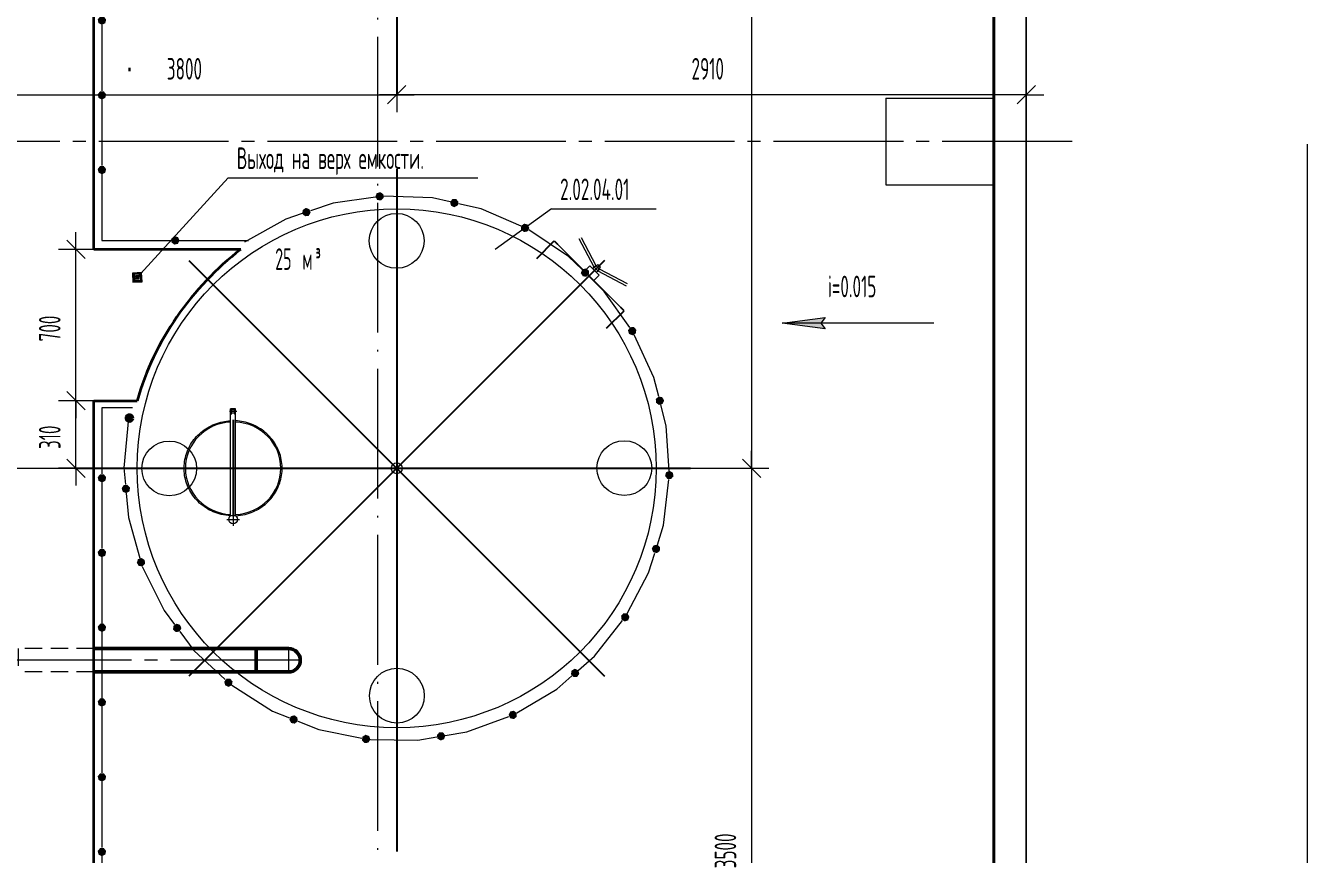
# Model space of a CAD drawing. Header units: millimetres. Extents: x -2281 to 5887, y 0 to 4166.
# Drawn here: x 2068.9 to 2217.1, y 359 to 454.8 of the extents above; entities that cross this region are included whole.
import ezdxf

# ---------------------------------------------------------------- set-up
doc = ezdxf.new("R2010")
doc.units = ezdxf.units.MM
for name, pattern in [('K5LT32777', [0]), ('K5LT32785', [0]), ('K5LT32786', [0]), ('K5LT32829', [50.8, 31.75, -6.35, 6.35, -6.35]), ('K5LT32835', [508, 317.5, -63.5, 63.5, -63.5]), ('K5LT32846', [0]), ('K5LT32848', [19.2, 15, -2, 0.2, -2]), ('K5LT32852', [6.25, 4.75, -1.5]), ('K5LT32855', [0]), ('K5LT32865', [0]), ('K5LT32878', [50.8, 31.75, -6.35, 6.35, -6.35]), ('K5LT32894', [3, 2, -1]), ('K5LT32895', [180.2, 120, -30, 0.2, -30]), ('K5LT32902', [18, 12, -1.5, 3, -1.5]), ('K5LT_AXLED', [19.5, 15, -1.5, 1.5, -1.5]), ('K5LT_BASIC', [0]), ('K5LT_REINFORCED', [0]), ('K5LT_THIN', [0]), ('K5LT_THIN_INCLUDED_TO_HATCHING', [0])]:
    doc.linetypes.add(name, pattern=pattern)
doc.layers.add('Системный слой', color=7, linetype='Continuous')
doc.styles.add('KDIMTEXTSTYLE', font='GOST_AU.SHX', dxfattribs={"width": 0.96, "oblique": 15, "height": 5})
doc.styles.add('KTEXTSTYLE', font='GOST_AU.SHX', dxfattribs={"width": 0.96, "height": 5})
doc.dimstyles.new('KDIMSTYLE (0.03)', dxfattribs={"dimtxt": 5, "dimasz": 1, "dimexe": 2, "dimexo": 0, "dimgap": 1, "dimtad": 1, "dimlfac": 40, "dimtxsty": 'KDIMTEXTSTYLE', "dimsah": 1, "dimcen": 0, "dimdle": 1, "dimadec": 0, "dimazin": 0, "dimtfac": 0.667, "dimtmove": 0, "dimatfit": 3, "dimfxl": 1, "dimtvp": 1, "dimtolj": 1, "dimtzin": 0, "dimarcsym": 0})

# ---------------------------------------------------------------- blocks, each defined once
blk = doc.blocks.new('U15')
at = {"layer": 'Системный слой'}
for points in [[(2110.28, 434.87), (2110.25, 435.3), (2109.9, 435.55), (2109.48, 435.43), (2109.32, 435.02), (2109.53, 434.65), (2109.96, 434.58)], [(2118.84, 434), (2118.93, 434.42), (2118.66, 434.76), (2118.23, 434.75), (2117.96, 434.41), (2118.06, 433.99), (2118.45, 433.8)], [(2101.84, 433.17), (2101.69, 433.58), (2101.28, 433.73), (2100.92, 433.49), (2100.87, 433.06), (2101.18, 432.76), (2101.61, 432.81)], [(2127.12, 431.4), (2126.95, 431.79), (2126.53, 431.91), (2126.18, 431.65), (2126.16, 431.22), (2126.49, 430.93), (2126.92, 431.01)], [(2134.04, 426.08), (2133.99, 426.51), (2133.62, 426.73), (2133.21, 426.58), (2133.07, 426.17), (2133.31, 425.81), (2133.74, 425.77)], [(2139.43, 419.21), (2139.49, 419.64), (2139.2, 419.96), (2138.76, 419.92), (2138.52, 419.56), (2138.65, 419.15), (2139.06, 418.99)], [(2142.52, 411.05), (2142.7, 411.44), (2142.5, 411.83), (2142.08, 411.92), (2141.74, 411.64), (2141.76, 411.2), (2142.1, 410.94)], [(2143.79, 402.71), (2143.7, 403.13), (2143.32, 403.33), (2142.92, 403.15), (2142.81, 402.73), (2143.08, 402.39), (2143.51, 402.38)], [(2080.9, 400.96), (2080.96, 401.39), (2080.66, 401.71), (2080.23, 401.67), (2079.99, 401.32), (2080.12, 400.9), (2080.52, 400.74)], [(2142.2, 394.05), (2142.24, 394.48), (2141.92, 394.78), (2141.49, 394.71), (2141.27, 394.34), (2141.43, 393.93), (2141.85, 393.8)], [(2082.71, 392.59), (2082.65, 393.02), (2082.28, 393.25), (2081.87, 393.1), (2081.74, 392.69), (2081.97, 392.32), (2082.4, 392.28)], [(2138.55, 386.04), (2138.7, 386.45), (2138.47, 386.82), (2138.04, 386.87), (2137.73, 386.57), (2137.77, 386.14), (2138.14, 385.9)], [(2086.9, 385.13), (2086.73, 385.53), (2086.31, 385.65), (2085.96, 385.39), (2085.94, 384.96), (2086.26, 384.67), (2086.69, 384.75)], [(2132.9, 379.85), (2132.79, 380.27), (2132.39, 380.44), (2132.01, 380.24), (2131.93, 379.81), (2132.21, 379.48), (2132.65, 379.5)], [(2092.73, 378.53), (2092.82, 378.96), (2092.55, 379.29), (2092.12, 379.29), (2091.85, 378.95), (2091.95, 378.53), (2092.34, 378.34)], [(2100.34, 374.38), (2100.31, 374.81), (2099.96, 375.06), (2099.54, 374.94), (2099.38, 374.54), (2099.59, 374.16), (2100.02, 374.09)], [(2125.67, 374.88), (2125.67, 375.32), (2125.33, 375.59), (2124.91, 375.5), (2124.72, 375.11), (2124.9, 374.72), (2125.33, 374.62)], [(2108.74, 372.25), (2108.6, 372.66), (2108.19, 372.81), (2107.82, 372.58), (2107.77, 372.14), (2108.08, 371.84), (2108.51, 371.89)], [(2117.28, 372.31), (2117.4, 372.72), (2117.15, 373.08), (2116.72, 373.1), (2116.43, 372.78), (2116.5, 372.35), (2116.88, 372.14)]]:
    blk.add_hatch(color=7, dxfattribs=at).paths.add_polyline_path(points)
at = {"layer": 'Системный слой', "color": 7, "linetype": 'K5LT32865', "lineweight": 13}
for p, q in [((2104.46, 434.28), (2101.82, 433.39)), ((2109.32, 434.98), (2104.46, 434.28)), ((2115.94, 434.87), (2110.31, 435.1)), ((2117.96, 434.41), (2115.94, 434.87)), ((2121.56, 433.6), (2118.93, 434.19)), ((2100.87, 433.07), (2098.99, 432.43)), ((2126.16, 431.61), (2121.56, 433.6)), ((2098.99, 432.43), (2094.2, 429.78)), ((2131.66, 428.1), (2127.06, 431.18)), ((2133.21, 426.59), (2131.66, 428.1)), ((2135.79, 424.07), (2133.93, 425.89)), ((2138.73, 419.9), (2135.79, 424.07)), ((2141.52, 414.11), (2139.25, 419.05)), ((2142.08, 411.92), (2141.52, 414.11)), ((2142.94, 408.52), (2142.32, 410.95)), ((2080.8, 409.41), (2080.26, 403.66)), ((2143.27, 403.33), (2142.94, 408.52)), ((2080.26, 403.66), (2080.44, 401.74)), ((2142.62, 397.03), (2143.26, 402.33)), ((2080.53, 400.74), (2080.78, 397.92)), ((2080.78, 397.92), (2082.1, 393.23)), ((2141.92, 394.78), (2142.62, 397.03)), ((2140.91, 391.52), (2141.62, 393.82)), ((2082.38, 392.28), (2084.89, 387.18)), ((2138.44, 386.84), (2140.91, 391.52)), ((2084.89, 387.18), (2086.1, 385.56)), ((2134.64, 381.89), (2137.89, 386.01)), ((2086.7, 384.75), (2088.33, 382.55)), ((2088.33, 382.55), (2091.97, 379.18)), ((2132.79, 380.27), (2134.64, 381.89)), ((2130.29, 378.09), (2132.03, 379.61)), ((2092.73, 378.53), (2097.44, 375.55)), ((2125.66, 375.34), (2130.29, 378.09)), ((2097.44, 375.55), (2099.41, 374.76)), ((2119.91, 373.15), (2124.75, 374.93)), ((2100.34, 374.38), (2102.8, 373.4)), ((2102.8, 373.4), (2107.76, 372.41)), ((2108.74, 372.26), (2114.23, 372.18)), ((2114.23, 372.18), (2116.41, 372.56)), ((2117.4, 372.73), (2119.91, 373.15))]:
    blk.add_line(p, q, dxfattribs=at)
blk = doc.blocks.new('U278')
at = {"layer": 'Системный слой', "color": 7, "linetype": 'K5LT32786', "lineweight": 18}
blk.add_circle((2138.1, 403.64), 3.17, dxfattribs=at)
blk = doc.blocks.new('U279')
at = {"layer": 'Системный слой', "color": 7, "linetype": 'K5LT32786', "lineweight": 18}
blk.add_circle((2111.78, 429.92), 3.17, dxfattribs=at)
blk = doc.blocks.new('U280')
at = {"layer": 'Системный слой', "color": 7, "linetype": 'K5LT32786', "lineweight": 18}
blk.add_circle((2085.49, 403.6), 3.17, dxfattribs=at)
blk = doc.blocks.new('U281')
at = {"layer": 'Системный слой', "color": 7, "linetype": 'K5LT32786', "lineweight": 18}
blk.add_circle((2111.81, 377.32), 3.17, dxfattribs=at)
blk = doc.blocks.new('U277')
at = {"layer": 'Системный слой'}
for name in ['U279', 'U280', 'U278', 'U281']:
    blk.add_blockref(name, (0, 0), dxfattribs=at)
blk = doc.blocks.new('U276')
at = {"layer": 'Системный слой', "color": 150, "linetype": 'K5LT32895', "lineweight": 25, "true_color": 0x007fff}
for p, q in [((2111.79, 437.59), (2111.79, 369.65)), ((2135.81, 427.64), (2087.77, 379.6)), ((2087.77, 427.64), (2135.81, 379.6)), ((2074.57, 403.62), (2145.76, 403.62))]:
    blk.add_line(p, q, dxfattribs=at)
at = {"layer": 'Системный слой', "color": 7, "linetype": 'K5LT32777', "lineweight": 25}
for p, q in [((2127.99, 427.89), (2130.01, 429.9)), ((2130.01, 429.9), (2130.37, 429.54)), ((2134.63, 426.86), (2134.86, 427.01)), ((2135.03, 426.45), (2135.18, 426.69)), ((2136.06, 419.82), (2138.08, 421.83)), ((2138.08, 421.83), (2137.71, 422.2))]:
    blk.add_line(p, q, dxfattribs=at)
at = {"layer": 'Системный слой', "color": 7, "linetype": 'K5LT32786', "lineweight": 18}
for p, q in [((2134.63, 426.86), (2132.9, 430.14)), ((2134.86, 427.01), (2133.14, 430.27)), ((2130.37, 429.54), (2137.71, 422.2)), ((2133.49, 426.42), (2134.1, 427.03)), ((2135.2, 425.93), (2134.1, 427.03)), ((2134.45, 426.68), (2134.63, 426.86)), ((2135.03, 426.45), (2134.63, 426.86)), ((2134.86, 427.01), (2135.03, 427.18)), ((2134.86, 427.01), (2135.18, 426.69)), ((2135.35, 426.86), (2135.03, 427.18)), ((2135.18, 426.69), (2135.35, 426.86)), ((2134.4, 426.74), (2134.65, 426.48)), ((2134.59, 425.32), (2135.2, 425.93)), ((2134.91, 426.22), (2134.65, 426.48)), ((2134.85, 426.28), (2135.03, 426.45)), ((2135.03, 426.45), (2138.31, 424.73)), ((2135.18, 426.69), (2138.44, 424.97)), ((2093.16, 410.48), (2092.59, 410.48)), ((2092.59, 409.23), (2092.59, 410.48)), ((2093.16, 409.23), (2093.16, 410.48)), ((2092.59, 398.12), (2092.59, 409.23)), ((2093.16, 398.12), (2093.16, 409.23))]:
    blk.add_line(p, q, dxfattribs=at)
at = {"layer": 'Системный слой', "color": 4, "linetype": 'K5LT32878', "lineweight": 15, "true_color": 0x00ffff}
for p, q in [((2093.31, 410.18), (2092.47, 410.18)), ((2092.15, 397.7), (2093.6, 397.7)), ((2092.88, 398.42), (2092.88, 396.97))]:
    blk.add_line(p, q, dxfattribs=at)
at = {"layer": 'Системный слой', "color": 6, "linetype": 'K5LT32852', "lineweight": 25, "true_color": 0xff00ff}
for p, q in [((2092.63, 409.92), (2092.63, 410.44)), ((2092.63, 410.44), (2092.73, 410.44)), ((2092.73, 409.92), (2092.63, 409.92)), ((2092.73, 409.92), (2092.73, 410.44)), ((2092.98, 410.44), (2092.77, 410.44)), ((2093.02, 409.92), (2093.02, 410.44)), ((2093.12, 410.44), (2093.02, 410.44)), ((2093.02, 409.92), (2093.12, 409.92)), ((2093.12, 409.92), (2093.12, 410.44))]:
    blk.add_line(p, q, dxfattribs=at)
at = {"layer": 'Системный слой', "color": 150, "linetype": 'K5LT32902', "lineweight": 25, "true_color": 0x007fff}
blk.add_line((2092.88, 409.21), (2092.88, 398.03), dxfattribs=at)
at = {"layer": 'Системный слой', "color": 7, "linetype": 'K5LT32786', "lineweight": 18}
for centre, radius in [((2111.79, 403.62), 0.625), ((2092.88, 397.7), 0.516)]:
    blk.add_circle(centre, radius, dxfattribs=at)
for start_param, end_param in [(1.623142, 4.660044), (4.764734, 7.801636)]:
    blk.add_ellipse((2092.88, 403.62), major_axis=(5.52, 0), ratio=0.970017, start_param=start_param, end_param=end_param, dxfattribs=at)
for points in [[(2092.58, 398.13), (2092.21, 398.15), (2091.84, 398.2), (2090.86, 398.44), (2090.28, 398.69), (2089.22, 399.37), (2088.76, 399.79), (2087.99, 400.77), (2087.69, 401.32), (2087.29, 402.49), (2087.2, 403.1), (2087.22, 404.33), (2087.34, 404.94), (2087.78, 406.1), (2088.09, 406.64), (2088.9, 407.58), (2089.38, 407.99), (2090.46, 408.63), (2091.05, 408.86), (2091.97, 409.06), (2092.27, 409.1), (2092.58, 409.11)], [(2093.17, 398.13), (2093.54, 398.15), (2093.91, 398.2), (2094.89, 398.44), (2095.47, 398.69), (2096.53, 399.37), (2097, 399.79), (2097.76, 400.77), (2098.06, 401.32), (2098.46, 402.49), (2098.55, 403.1), (2098.53, 404.33), (2098.41, 404.94), (2097.97, 406.1), (2097.66, 406.64), (2096.85, 407.58), (2096.37, 407.99), (2095.29, 408.63), (2094.7, 408.86), (2093.78, 409.06), (2093.48, 409.1), (2093.17, 409.11)]]:
    blk.add_open_spline(points, degree=3, knots=[0, 0, 0, 0, 0.0650277, 0.0650277, 0.1752287, 0.1752287, 0.2854298, 0.2854298, 0.3956308, 0.3956308, 0.5058319, 0.5058319, 0.6160329, 0.6160329, 0.726234, 0.726234, 0.836435, 0.836435, 0.9466361, 0.9466361, 1, 1, 1, 1], dxfattribs=at)
at = {"layer": 'Системный слой'}
blk.add_blockref('U277', (0, 0), dxfattribs=at)
blk = doc.blocks.new('U275')
at = {"layer": 'Системный слой', "color": 7, "linetype": 'K5LT32786', "lineweight": 18}
for p, q in [((2111.79, 373.62), (2111.79, 433.62)), ((2141.79, 403.62), (2081.79, 403.62))]:
    blk.add_line(p, q, dxfattribs=at)
at = {"layer": 'Системный слой'}
blk.add_blockref('U276', (0, 0), dxfattribs=at)
blk = doc.blocks.new('U300')
at = {"layer": 'Системный слой', "color": 7, "char_height": 2.5, "attachment_point": 1, "style": 'KTEXTSTYLE'}
for s, insert in [('\\H3.5;\\W0.965;\\Q15;\\Q0;\\W0.665;\\H2.50;м', (2100.88, 429.07)), ('\\H3.5;\\W0.965;\\Q15;\\Q0;\\W0.665;\\H2.50;³', (2102.4, 429.07))]:
    blk.add_mtext(s, dxfattribs=dict(at, insert=insert))
blk = doc.blocks.new('U320')
at = {"layer": 'Системный слой', "color": 94, "linetype": 'K5LT32894', "lineweight": 5, "true_color": 0x00a600}
for p, q in [((2076.79, 382.77), (2064.54, 382.77)), ((2076.79, 380.07), (2064.05, 380.07))]:
    blk.add_line(p, q, dxfattribs=at)
at = {"layer": 'Системный слой', "color": 134, "linetype": 'K5LT_REINFORCED', "lineweight": 50, "true_color": 0x009696}
for p, q in [((2099.29, 382.77), (2076.79, 382.77)), ((2095.54, 382.77), (2095.54, 380.07)), ((2099.29, 380.07), (2076.79, 380.07))]:
    blk.add_line(p, q, dxfattribs=at)
at = {"layer": 'Системный слой', "color": 30, "linetype": 'K5LT_AXLED', "lineweight": 13, "true_color": 0xff8000}
for p, q in [((2099.29, 382.77), (2099.29, 380.07)), ((2100.64, 381.42), (2062.38, 381.42))]:
    blk.add_line(p, q, dxfattribs=at)
at = {"layer": 'Системный слой', "color": 94, "linetype": 'K5LT32894', "lineweight": 5, "true_color": 0x00a600}
blk.add_arc((2064.29, 381.42), 1.37, 79.749, 280.251, dxfattribs=at)
at = {"layer": 'Системный слой', "color": 134, "linetype": 'K5LT_REINFORCED', "lineweight": 50, "true_color": 0x009696}
blk.add_arc((2099.29, 381.42), 1.35, 270, 90, dxfattribs=at)
blk = doc.blocks.new('U319')
at = {"layer": 'Системный слой', "color": 94, "linetype": 'K5LT32894', "lineweight": 5, "true_color": 0x00a600}
blk.add_line((2068.04, 382.77), (2068.04, 380.07), dxfattribs=at)
at = {"layer": 'Системный слой'}
blk.add_blockref('U320', (0, 0), dxfattribs=at)
blk = doc.blocks.new('U384')
at = {"layer": 'Системный слой', "color": 7, "linetype": 'K5LT_THIN', "lineweight": 13}
for p, q in [((2168.33, 446.41), (2180.83, 446.41)), ((2168.33, 446.41), (2168.33, 436.41)), ((2168.33, 436.41), (2180.83, 436.41))]:
    blk.add_line(p, q, dxfattribs=at)
blk = doc.blocks.new('U392')
at = {"layer": 'Системный слой'}
for points in [[(2078.1, 489.66), (2078.2, 490.08), (2077.93, 490.42), (2077.49, 490.42), (2077.22, 490.08), (2077.32, 489.66), (2077.71, 489.47)], [(2078.1, 481.02), (2078.2, 481.44), (2077.93, 481.78), (2077.49, 481.78), (2077.22, 481.44), (2077.32, 481.02), (2077.71, 480.83)], [(2078.1, 472.37), (2078.2, 472.79), (2077.93, 473.13), (2077.49, 473.13), (2077.22, 472.79), (2077.32, 472.37), (2077.71, 472.18)], [(2078.1, 463.73), (2078.2, 464.15), (2077.93, 464.49), (2077.49, 464.49), (2077.22, 464.15), (2077.32, 463.73), (2077.71, 463.54)], [(2078.1, 455.08), (2078.2, 455.51), (2077.93, 455.85), (2077.49, 455.85), (2077.22, 455.51), (2077.32, 455.08), (2077.71, 454.9)], [(2078.1, 446.44), (2078.2, 446.86), (2077.93, 447.2), (2077.49, 447.2), (2077.22, 446.86), (2077.32, 446.44), (2077.71, 446.25)], [(2078.1, 437.8), (2078.2, 438.22), (2077.93, 438.56), (2077.49, 438.56), (2077.22, 438.22), (2077.32, 437.8), (2077.71, 437.61)]]:
    blk.add_hatch(color=7, dxfattribs=at).paths.add_polyline_path(points)
at = {"layer": 'Системный слой', "color": 7, "linetype": 'K5LT32865', "lineweight": 13}
for p, q in [((2077.71, 498.11), (2077.71, 490.47)), ((2077.71, 489.47), (2077.71, 481.83)), ((2077.71, 480.83), (2077.71, 473.18)), ((2077.71, 472.18), (2077.71, 464.54)), ((2077.71, 463.54), (2077.71, 455.9)), ((2077.71, 454.9), (2077.71, 447.25)), ((2077.71, 446.25), (2077.71, 438.61)), ((2077.71, 437.61), (2077.71, 429.96))]:
    blk.add_line(p, q, dxfattribs=at)
blk = doc.blocks.new('U393')
at = {"layer": 'Системный слой'}
blk.add_hatch(color=7, dxfattribs=at).paths.add_polyline_path([(2086.5, 429.57), (2086.69, 429.96), (2086.5, 430.36), (2086.08, 430.45), (2085.74, 430.18), (2085.74, 429.75), (2086.08, 429.48)])
at = {"layer": 'Системный слой', "color": 7, "linetype": 'K5LT32865', "lineweight": 13}
for p, q in [((2077.71, 429.96), (2085.69, 429.96)), ((2086.69, 429.96), (2094.66, 429.96))]:
    blk.add_line(p, q, dxfattribs=at)
blk = doc.blocks.new('U394')
at = {"layer": 'Системный слой'}
for points in [[(2078.1, 402.17), (2078.2, 402.59), (2077.93, 402.93), (2077.5, 402.93), (2077.22, 402.59), (2077.32, 402.17), (2077.71, 401.98)], [(2078.1, 393.52), (2078.2, 393.95), (2077.93, 394.29), (2077.5, 394.29), (2077.22, 393.95), (2077.32, 393.52), (2077.71, 393.33)], [(2078.1, 384.88), (2078.2, 385.3), (2077.93, 385.64), (2077.5, 385.64), (2077.22, 385.3), (2077.32, 384.88), (2077.71, 384.69)], [(2078.1, 376.24), (2078.2, 376.66), (2077.93, 377), (2077.5, 377), (2077.22, 376.66), (2077.32, 376.24), (2077.71, 376.05)], [(2078.1, 367.59), (2078.2, 368.01), (2077.93, 368.35), (2077.5, 368.35), (2077.22, 368.01), (2077.32, 367.59), (2077.71, 367.4)], [(2078.1, 358.95), (2078.2, 359.37), (2077.93, 359.71), (2077.5, 359.71), (2077.22, 359.37), (2077.32, 358.95), (2077.71, 358.76)], [(2078.1, 350.3), (2078.2, 350.73), (2077.93, 351.07), (2077.5, 351.07), (2077.22, 350.73), (2077.32, 350.3), (2077.71, 350.12)]]:
    blk.add_hatch(color=7, dxfattribs=at).paths.add_polyline_path(points)
at = {"layer": 'Системный слой', "color": 7, "linetype": 'K5LT32865', "lineweight": 13}
for p, q in [((2077.71, 410.62), (2077.71, 402.98)), ((2077.71, 401.98), (2077.71, 394.33)), ((2077.71, 393.33), (2077.71, 385.69)), ((2077.71, 384.69), (2077.71, 377.05)), ((2077.71, 376.05), (2077.71, 368.4)), ((2077.71, 367.4), (2077.71, 359.76)), ((2077.71, 358.76), (2077.71, 351.12)), ((2077.71, 350.12), (2077.71, 342.47))]:
    blk.add_line(p, q, dxfattribs=at)
blk = doc.blocks.new('U402')
at = {"layer": 'Системный слой', "true_color": 0x7d9ec0}
blk.add_hatch(color=153, dxfattribs=at).paths.add_polyline_path([(2080.89, 409.77), (2081, 409.75), (2081.11, 409.69), (2081.18, 409.6), (2081.23, 409.49), (2081.24, 409.42), (2081.22, 409.3), (2081.16, 409.2), (2081.07, 409.12), (2080.96, 409.08), (2080.84, 409.07), (2080.73, 409.1), (2080.64, 409.17), (2080.57, 409.27), (2080.54, 409.38), (2080.55, 409.5), (2080.59, 409.61), (2080.67, 409.7), (2080.78, 409.75)])
at = {"layer": 'Системный слой', "true_color": 0x0000ff}
blk.add_hatch(color=5, dxfattribs=at).paths.add_polyline_path([(2080.89, 409.77), (2081, 409.75), (2081.11, 409.69), (2081.18, 409.6), (2081.23, 409.49), (2081.24, 409.42), (2081.22, 409.3), (2081.16, 409.2), (2081.07, 409.12), (2080.96, 409.08), (2080.84, 409.07), (2080.73, 409.1), (2080.64, 409.17), (2080.57, 409.27), (2080.54, 409.38), (2080.55, 409.5), (2080.59, 409.61), (2080.67, 409.7), (2080.78, 409.75)])
at = {"layer": 'Системный слой', "color": 5, "linetype": 'K5LT32855', "lineweight": 50, "true_color": 0x0000ff}
for p, q in [((2080.78, 449.72), (2081, 449.72)), ((2080.79, 409.42), (2081, 409.42))]:
    blk.add_line(p, q, dxfattribs=at)
blk.add_circle((2080.89, 409.42), 0.35, dxfattribs=at)
blk = doc.blocks.new('U389')
at = {"layer": 'Системный слой', "color": 5, "linetype": 'K5LT_BASIC', "lineweight": 35, "true_color": 0x0000ff}
for p, q in [((2076.79, 428.93), (2076.79, 498.92)), ((2081.79, 428.93), (2076.79, 428.93)), ((2093.76, 428.93), (2081.79, 428.93)), ((2076.79, 411.43), (2081.79, 411.43)), ((2076.79, 341.42), (2076.79, 411.43))]:
    blk.add_line(p, q, dxfattribs=at)
at = {"layer": 'Системный слой', "color": 7, "linetype": 'K5LT32865', "lineweight": 13}
blk.add_line((2081.26, 410.62), (2077.71, 410.62), dxfattribs=at)
at = {"layer": 'Системный слой', "color": 5, "linetype": 'K5LT_BASIC', "lineweight": 35, "true_color": 0x0000ff}
blk.add_open_spline([(2093.76, 428.93), (2088.12, 424.53), (2083.72, 418.39), (2081.79, 411.43)], degree=3, dxfattribs=at)
at = {"layer": 'Системный слой'}
for name in ['U392', 'U402', 'U393', 'U394']:
    blk.add_blockref(name, (0, 0), dxfattribs=at)
blk = doc.blocks.new('U388')
at = {"layer": 'Системный слой'}
blk.add_blockref('U389', (0, 0), dxfattribs=at)
blk = doc.blocks.new('D153')
at = {"layer": 'Системный слой', "color": 7, "linetype": 'K5LT_THIN', "lineweight": 13, "transparency": 16777216}
for p, q in [((2112.85, 447.86), (2110.73, 445.74)), ((2183.52, 445.74), (2185.64, 447.86)), ((2184.58, 440.58), (2184.58, 448.8)), ((2111.79, 446.8), (2109.79, 446.8)), ((2184.58, 446.8), (2111.79, 446.8)), ((2184.58, 446.8), (2186.58, 446.8))]:
    blk.add_line(p, q, dxfattribs=at)
at = {"transparency": 16777216}
blk.add_wipeout([(2145.87, 448.05), (2145.87, 451.61), (2150.31, 451.61), (2150.31, 448.05)], dxfattribs=at).dxf.layer = 'Системный слой'
at = {"layer": 'Системный слой', "color": 7, "transparency": 16777216, "insert": (2145.87, 451.06), "char_height": 2.5, "attachment_point": 1, "style": 'KTEXTSTYLE'}
blk.add_mtext('\\H3.5;\\W0.965;\\Q15;\\Q0;\\W0.715;\\H2.50;2910', dxfattribs=at)
blk = doc.blocks.new('KDIMARROW_03')
at = {"layer": 'Системный слой', "color": 0, "linetype": 'K5LT_THIN', "lineweight": 13}
for p, q in [((-1.06, -1.06), (1.06, 1.06)), ((0, 0), (-1, 0)), ((0, 0), (2, 0))]:
    blk.add_line(p, q, dxfattribs=at)
blk = doc.blocks.new('D158')
at = {"layer": 'Системный слой', "color": 7, "linetype": 'K5LT_THIN', "lineweight": 13, "transparency": 16777216}
for p, q in [((2153.87, 490.06), (2151.75, 492.18)), ((2152.81, 491.12), (2152.81, 493.12)), ((2017.4, 491.12), (2154.81, 491.12)), ((2152.81, 491.12), (2152.81, 403.62)), ((2151.75, 404.68), (2153.87, 402.56)), ((2016.78, 403.62), (2154.81, 403.62)), ((2152.81, 403.62), (2152.81, 401.62))]:
    blk.add_line(p, q, dxfattribs=at)
at = {"transparency": 16777216}
blk.add_wipeout([(2151.56, 465.61), (2147.99, 465.61), (2147.99, 470.43), (2151.56, 470.43)], dxfattribs=at).dxf.layer = 'Системный слой'
at = {"layer": 'Системный слой', "color": 7, "transparency": 16777216, "insert": (2148.54, 465.61), "char_height": 2.5, "attachment_point": 1, "rotation": 90, "style": 'KTEXTSTYLE'}
blk.add_mtext('\\H3.5;\\W0.965;\\Q15;\\Q0;\\W0.715;\\H2.50;3500', dxfattribs=at)
blk = doc.blocks.new('D159')
at = {"layer": 'Системный слой', "color": 7, "linetype": 'K5LT_THIN', "lineweight": 13, "transparency": 16777216}
for p, q in [((2153.87, 402.56), (2151.75, 404.68)), ((2152.81, 403.62), (2152.81, 405.62)), ((2016.78, 403.62), (2154.81, 403.62)), ((2152.81, 403.62), (2152.81, 316.12)), ((2151.75, 317.18), (2153.87, 315.06)), ((2111.79, 316.12), (2154.81, 316.12)), ((2152.81, 316.12), (2152.81, 314.12))]:
    blk.add_line(p, q, dxfattribs=at)
at = {"transparency": 16777216}
blk.add_wipeout([(2151.81, 357.36), (2148.24, 357.36), (2148.24, 362.18), (2151.81, 362.18)], dxfattribs=at).dxf.layer = 'Системный слой'
at = {"layer": 'Системный слой', "color": 7, "transparency": 16777216, "insert": (2148.54, 357.36), "char_height": 2.5, "attachment_point": 1, "rotation": 90, "style": 'KTEXTSTYLE'}
blk.add_mtext('\\H3.5;\\W0.965;\\Q15;\\Q0;\\W0.715;\\H2.50;3500', dxfattribs=at)
blk = doc.blocks.new('D164')
at = {"layer": 'Системный слой', "color": 7, "linetype": 'K5LT_THIN', "lineweight": 13, "transparency": 16777216}
for p, q in [((2111.79, 461.12), (2111.79, 444.8)), ((2016.79, 457.15), (2016.79, 444.8)), ((2017.85, 447.86), (2015.73, 445.74)), ((2110.73, 445.74), (2112.85, 447.86)), ((2016.79, 446.8), (2014.79, 446.8)), ((2016.79, 446.8), (2111.79, 446.8)), ((2111.79, 446.8), (2113.79, 446.8))]:
    blk.add_line(p, q, dxfattribs=at)
at = {"transparency": 16777216}
blk.add_wipeout([(2085.21, 448.05), (2085.21, 451.61), (2090.16, 451.61), (2090.16, 448.05)], dxfattribs=at).dxf.layer = 'Системный слой'
at = {"layer": 'Системный слой', "color": 7, "transparency": 16777216, "insert": (2085.21, 451.06), "char_height": 2.5, "attachment_point": 1, "style": 'KTEXTSTYLE'}
blk.add_mtext('\\H3.5;\\W0.965;\\Q15;\\Q0;\\W0.715;\\H2.50;3800', dxfattribs=at)
blk = doc.blocks.new('U631')
at = {"layer": 'Системный слой'}
blk.add_hatch(color=7, dxfattribs=at).paths.add_polyline_path([(2161.33, 419.75), (2160.83, 420.41), (2161.33, 421.06), (2156.33, 420.41)])
at = {"layer": 'Системный слой', "color": 7, "linetype": 'K5LT_THIN', "lineweight": 13}
for p, q in [((2156.33, 420.41), (2161.33, 421.06)), ((2161.33, 421.06), (2160.83, 420.41)), ((2161.33, 419.75), (2156.33, 420.41)), ((2173.89, 420.41), (2156.33, 420.41)), ((2160.83, 420.41), (2161.33, 419.75))]:
    blk.add_line(p, q, dxfattribs=at)
blk = doc.blocks.new('D168')
at = {"layer": 'Системный слой', "color": 7, "linetype": 'K5LT_THIN', "lineweight": 13, "transparency": 16777216}
for p, q in [((2074.7, 411.43), (2074.7, 413.43)), ((2075.76, 410.37), (2073.64, 412.49)), ((2076.79, 411.43), (2072.7, 411.43)), ((2074.7, 403.62), (2074.7, 411.43)), ((2073.64, 404.68), (2075.76, 402.56)), ((2076.79, 403.62), (2072.7, 403.62)), ((2074.7, 403.62), (2074.7, 401.62))]:
    blk.add_line(p, q, dxfattribs=at)
at = {"transparency": 16777216}
blk.add_wipeout([(2073.45, 405.84), (2069.88, 405.84), (2069.88, 409.08), (2073.45, 409.08)], dxfattribs=at).dxf.layer = 'Системный слой'
at = {"layer": 'Системный слой', "color": 7, "transparency": 16777216, "insert": (2070.43, 405.84), "char_height": 2.5, "attachment_point": 1, "rotation": 89.9977, "style": 'KTEXTSTYLE'}
blk.add_mtext('\\H3.5;\\W0.965;\\Q15;\\Q0;\\W0.715;\\H2.50;310', dxfattribs=at)
blk = doc.blocks.new('D169')
at = {"layer": 'Системный слой', "color": 7, "linetype": 'K5LT_THIN', "lineweight": 13, "transparency": 16777216}
for p, q in [((2075.76, 427.87), (2073.64, 429.99)), ((2074.7, 428.93), (2074.7, 430.93)), ((2076.79, 428.93), (2072.7, 428.93)), ((2074.7, 411.43), (2074.7, 428.93)), ((2073.64, 412.49), (2075.76, 410.37)), ((2076.79, 411.43), (2072.7, 411.43)), ((2074.7, 411.43), (2074.7, 409.43))]:
    blk.add_line(p, q, dxfattribs=at)
at = {"transparency": 16777216}
blk.add_wipeout([(2073.45, 418.29), (2069.88, 418.29), (2069.88, 421.91), (2073.45, 421.91)], dxfattribs=at).dxf.layer = 'Системный слой'
at = {"layer": 'Системный слой', "color": 7, "transparency": 16777216, "insert": (2070.43, 418.29), "char_height": 2.5, "attachment_point": 1, "rotation": 90, "style": 'KTEXTSTYLE'}
blk.add_mtext('\\H3.5;\\W0.965;\\Q15;\\Q0;\\W0.715;\\H2.50;700', dxfattribs=at)
blk = doc.blocks.new('U643')
at = {"layer": 'Системный слой', "color": 7, "linetype": 'K5LT_THIN', "lineweight": 13}
for q in [(2123.17, 428.9), (2141.8, 433.62)]:
    blk.add_line((2129.68, 433.62), q, dxfattribs=at)
at = {"layer": 'Системный слой', "color": 7, "insert": (2130.68, 437.12), "char_height": 2.5, "attachment_point": 1, "style": 'KTEXTSTYLE'}
blk.add_mtext('\\H3.5;\\W0.965;\\Q15;\\Q0;\\W0.715;\\H2.50;2.02.04.01', dxfattribs=at)
blk = doc.blocks.new('U663')
at = {"layer": 'Системный слой'}
h = blk.add_hatch(color=7, dxfattribs=at)
h.paths.add_polyline_path([(2082.35, 425.18), (2082.3, 426.24), (2081.24, 426.19), (2081.29, 425.13)])
h.paths.add_polyline_path([(2082.16, 425.35), (2082.13, 426.06), (2081.42, 426.02), (2081.46, 425.32)])
h.paths.add_polyline_path([(2081.98, 425.52), (2081.96, 425.87), (2081.61, 425.86), (2081.62, 425.5)])
at = {"layer": 'Системный слой', "color": 7, "linetype": 'K5LT_THIN', "lineweight": 13}
for p, q in [((2092.3, 437.22), (2081.79, 425.69)), ((2092.3, 437.22), (2121.16, 437.22)), ((2082.3, 426.24), (2081.24, 426.19)), ((2081.24, 426.19), (2081.29, 425.13)), ((2082.13, 426.06), (2081.42, 426.02)), ((2081.42, 426.02), (2081.46, 425.32)), ((2081.46, 425.32), (2082.16, 425.35)), ((2081.96, 425.87), (2081.61, 425.86)), ((2081.61, 425.86), (2081.62, 425.5)), ((2081.62, 425.5), (2081.98, 425.52)), ((2081.96, 425.87), (2082.13, 426.06)), ((2081.98, 425.52), (2081.96, 425.87)), ((2082.13, 426.06), (2082.3, 426.24)), ((2082.16, 425.35), (2082.13, 426.06)), ((2082.35, 425.18), (2082.3, 426.24)), ((2081.29, 425.13), (2082.35, 425.18))]:
    blk.add_line(p, q, dxfattribs=at)
at = {"layer": 'Системный слой', "color": 7, "insert": (2093.3, 440.72), "char_height": 2.5, "attachment_point": 1, "style": 'KTEXTSTYLE'}
blk.add_mtext('\\H3.5;\\W0.965;\\Q15;\\Q0;\\W0.715;\\H2.50;Выход на верх емкости.', dxfattribs=at)

msp = doc.modelspace()

# ---------------------------------------------------------------- linework, layer by layer
at = {"layer": 'Системный слой', "color": 1, "linetype": 'K5LT32848', "lineweight": 18, "true_color": 0xff0000}
msp.add_line((2109.57583, 568.71019), (2109.57583, 94.77013), dxfattribs=at)
at = {"layer": 'Системный слой', "color": 7, "linetype": 'K5LT_THIN', "lineweight": 13}
for p, q in [((2184.57584, 566.40961), (2184.57583, 191.34829)), ((2217.06436, 158.90071), (2217.06436, 441.10071))]:
    msp.add_line(p, q, dxfattribs=at)
at = {"layer": 'Системный слой', "color": 7, "linetype": 'K5LT32846', "lineweight": 9}
msp.add_line((2184.57583, 191.34829), (2184.57583, 566.34829), dxfattribs=at)
at = {"layer": 'Системный слой', "color": 7, "linetype": 'K5LT32785', "lineweight": 40}
msp.add_line((2180.82583, 562.59829), (2180.82583, 195.09829), dxfattribs=at)
at = {"layer": 'Системный слой', "color": 7, "linetype": 'K5LT32835', "lineweight": 25}
for p, q in [((2111.79169, 525.69566), (2111.79169, 446.7965)), ((2111.79169, 438.19568), (2111.79169, 359.29651)), ((2074.79168, 403.61938), (2145.54169, 403.61938))]:
    msp.add_line(p, q, dxfattribs=at)
at = {"layer": 'Системный слой', "color": 30, "linetype": 'K5LT_AXLED', "lineweight": 13, "true_color": 0xff8000}
msp.add_line((2189.85667, 441.40071), (1792.45059, 441.40071), dxfattribs=at)
at = {"layer": 'Системный слой', "color": 211, "linetype": 'K5LT32829', "lineweight": 25, "true_color": 0xff7fff}
msp.add_line((2089.10291, 380.93061), (2106.48839, 398.31609), dxfattribs=at)
at = {"layer": 'Системный слой', "color": 7, "linetype": 'K5LT_THIN_INCLUDED_TO_HATCHING', "lineweight": 13}
msp.add_circle((2111.79168, 403.61937), 30, dxfattribs=at)

# ---------------------------------------------------------------- block references
at = {"layer": 'Системный слой'}
for name in ['U388', 'U384', 'U275', 'U15', 'U300', 'U631', 'U319']:
    msp.add_blockref(name, (0, 0), dxfattribs=at)

# ---------------------------------------------------------------- texts
at = {"layer": 'Системный слой', "color": 7, "insert": (2161.63302, 425.88955), "char_height": 2.5, "attachment_point": 1, "style": 'KTEXTSTYLE'}
msp.add_mtext('\\H3.5;\\W0.965;\\Q15;\\Q0;\\W0.715;\\H2.50;i=0.015', dxfattribs=at)

# ---------------------------------------------------------------- next in the draw order: dimensions: what is measured, and where the dimension line sits
at = {"layer": 'Системный слой', "color": 7}
dim = msp.add_linear_dim(base=(2184.57583, 446.7965), p1=(2111.79169, 446.7965), p2=(2184.57583, 440.58055), text='\\H2.5;\\W0.715;\\Q0;\\H2.5;\\W0.715;\\Q0;\\Q0;\\W0.527;2910\\Q0;', dimstyle='KDIMSTYLE (0.03)', override={"dimexo": 0, "dimblk1": 'KDIMARROW_03', "dimblk2": 'KDIMARROW_03', "dimse1": 0, "dimse2": 0, "dimclrt": 7, "dimtolj": 1}, dxfattribs=at)
dim.commit()
dim.dimension.update_dxf_attribs({"geometry": 'D153', "text_midpoint": (2148.18376, 446.7965), "dimtype": 160})

# ---------------------------------------------------------------- next in the draw order: dimensions: what is measured, and where the dimension line sits
dim = msp.add_linear_dim(base=(2152.80897, 491.11936), p1=(2016.77604, 403.61934), p2=(2017.40079, 491.11936), angle=90, dimstyle='KDIMSTYLE (0.03)', override={"dimexo": 0, "dimpost": '\\H2.5;\\W0.715;\\Q0;<>', "dimblk1": 'KDIMARROW_03', "dimblk2": 'KDIMARROW_03', "dimse1": 0, "dimse2": 0, "dimclrt": 7, "dimtolj": 1}, dxfattribs=at)
dim.commit()
dim.dimension.update_dxf_attribs({"geometry": 'D158', "text_midpoint": (2152.80897, 468.11936), "dimtype": 160})

# ---------------------------------------------------------------- next in the draw order: block references
at = {"layer": 'Системный слой'}
for name in ['U663', 'U643']:
    msp.add_blockref(name, (0, 0), dxfattribs=at)

# ---------------------------------------------------------------- next in the draw order: texts
at = {"layer": 'Системный слой', "color": 7, "insert": (2096.89017, 429.05339), "char_height": 2.5, "attachment_point": 1, "style": 'KTEXTSTYLE'}
msp.add_mtext('\\H3.5;\\W0.965;\\Q15;\\Q0;\\W0.665;\\H2.50; 25', dxfattribs=at)

# ---------------------------------------------------------------- next in the draw order: dimensions: what is measured, and where the dimension line sits
at = {"layer": 'Системный слой', "color": 7}
dim = msp.add_linear_dim(base=(2016.79167, 446.7965), p1=(2111.79169, 461.11937), p2=(2016.79167, 457.1502), text='\\H2.5;\\W0.715;\\Q0;\\H2.5;\\W0.715;\\Q0;\\Q0;\\W0.527;3800\\Q0;', dimstyle='KDIMSTYLE (0.03)', override={"dimexo": 0, "dimblk1": 'KDIMARROW_03', "dimblk2": 'KDIMARROW_03', "dimse1": 0, "dimse2": 0, "dimclrt": 7, "dimtolj": 1}, dxfattribs=at)
dim.commit()
dim.dimension.update_dxf_attribs({"geometry": 'D164', "text_midpoint": (2087.79167, 446.7965), "dimtype": 160})
dim = msp.add_linear_dim(base=(2152.80897, 403.61934), p1=(2111.79168, 316.11937), p2=(2016.77604, 403.61934), angle=90, dimstyle='KDIMSTYLE (0.03)', override={"dimexo": 0, "dimpost": '\\H2.5;\\W0.715;\\Q0;<>', "dimblk1": 'KDIMARROW_03', "dimblk2": 'KDIMARROW_03', "dimse1": 0, "dimse2": 0, "dimclrt": 7, "dimtolj": 1}, dxfattribs=at)
dim.commit()
dim.dimension.update_dxf_attribs({"geometry": 'D159', "text_midpoint": (2152.80897, 359.86936), "dimtype": 160})

# ---------------------------------------------------------------- next in the draw order: dimensions: what is measured, and where the dimension line sits
dim = msp.add_linear_dim(base=(2074.70181, 403.61947), p1=(2076.79198, 411.42765), p2=(2076.79166, 403.61938), angle=90, text='\\H2.5;\\W0.715;\\Q0;\\H2.5;\\W0.715;\\Q0;\\Q0;\\W0.527;310', dimstyle='KDIMSTYLE (0.03)', override={"dimexo": 0, "dimblk1": 'KDIMARROW_03', "dimblk2": 'KDIMARROW_03', "dimse1": 0, "dimse2": 0, "dimclrt": 7, "dimtolj": 1}, dxfattribs=at)
dim.commit()
dim.dimension.update_dxf_attribs({"geometry": 'D168', "text_midpoint": (2074.70197, 407.5236), "dimtype": 160})

# ---------------------------------------------------------------- next in the draw order: dimensions: what is measured, and where the dimension line sits
dim = msp.add_linear_dim(base=(2074.70212, 411.42765), p1=(2076.79198, 428.92765), p2=(2076.79198, 411.42765), angle=90, dimstyle='KDIMSTYLE (0.03)', override={"dimexo": 0, "dimpost": '\\H2.5;\\W0.715;\\Q0;<>', "dimblk1": 'KDIMARROW_03', "dimblk2": 'KDIMARROW_03', "dimse1": 0, "dimse2": 0, "dimclrt": 7, "dimtolj": 1}, dxfattribs=at)
dim.commit()
dim.dimension.update_dxf_attribs({"geometry": 'D169', "text_midpoint": (2074.70212, 420.17765), "dimtype": 160})

doc.saveas('drawing.dxf')
